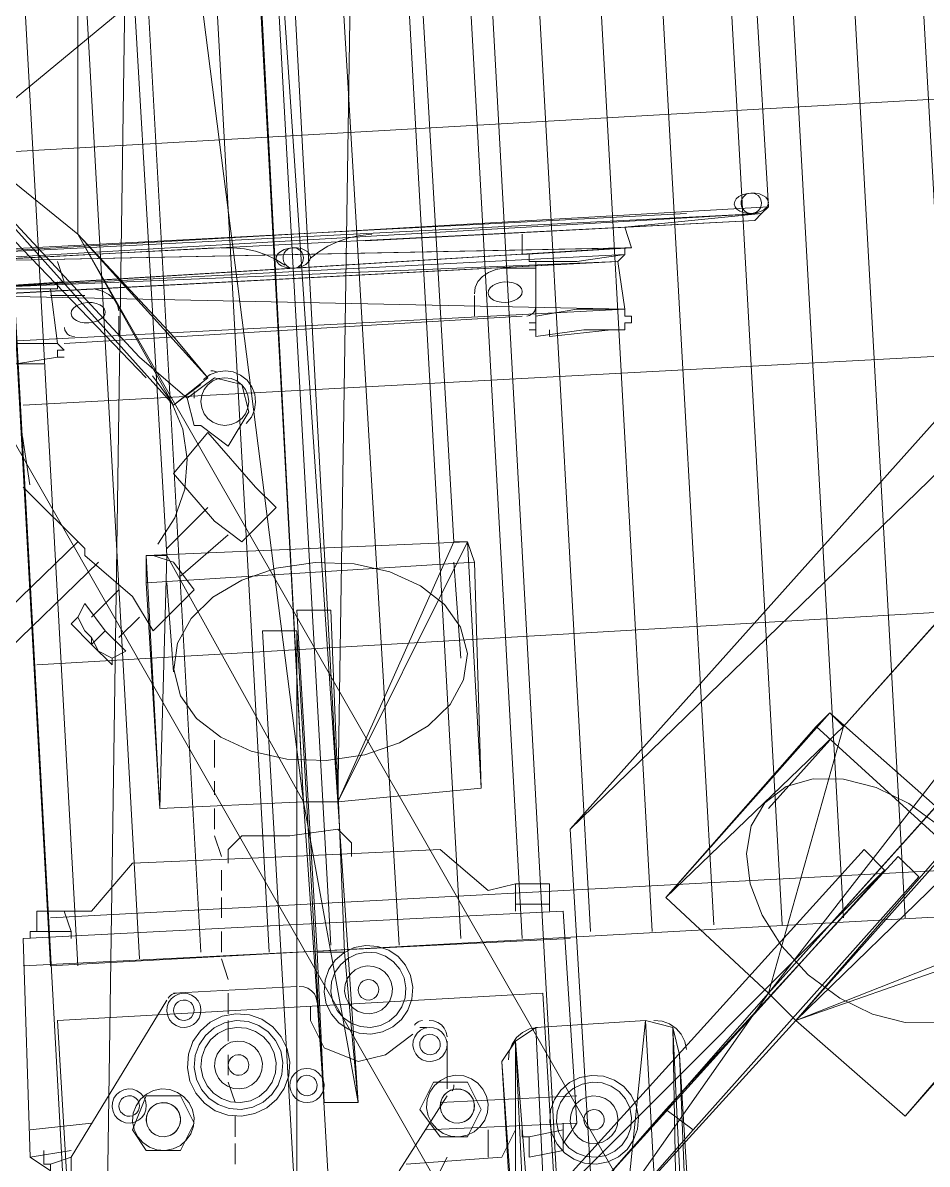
# Paper-space layout 'Roof Support Layout' of a CAD drawing. Header units: millimetres. Extents: x 5 to 415, y 5 to 292.
# Drawn here: x 119.06 to 126.99, y 80.3 to 90.31 of the extents above; entities that cross this region are included whole.
import ezdxf

# ---------------------------------------------------------------- set-up
doc = ezdxf.new("R2010")
doc.units = ezdxf.units.MM
doc.layers.add('EXISTING', color=7, linetype='Continuous')

# ---------------------------------------------------------------- blocks, each defined once
blk = doc.blocks.new('SHEET_01')
at = {"layer": 'EXISTING', "color": 254, "linetype": 'Continuous', "lineweight": 13}
for p, q in [((119.72, 74.48), (120.62, 137)), ((120.62, 137), (124.04, 74.72)), ((116.3, 136.76), (119.72, 74.48)), ((119.72, 74.48), (116.3, 136.76)), ((123.86, 83.24), (167.72, 125.84)), ((161.66, 125.48), (123.86, 83.24)), ((123.86, 83.24), (161.66, 125.48)), ((121.52, 83.48), (120.44, 103.94)), ((121.82, 83.48), (120.44, 103.94)), ((120.44, 103.94), (121.52, 83.48)), ((121.52, 83.48), (120.56, 101.3)), ((120.86, 101.3), (121.82, 83.48)), ((122.84, 85.76), (122, 100.16)), ((120.32, 85.64), (119.48, 100.04)), ((121.82, 83.48), (122.06, 99.14)), ((122.06, 99.14), (122.84, 85.76)), ((122.84, 85.76), (122.06, 99.14)), ((119.54, 99.02), (121.52, 83.48)), ((120.32, 85.64), (119.54, 99.02)), ((119.54, 99.02), (120.32, 85.64)), ((125.6, 81.8), (139.28, 97.04)), ((139.28, 97.04), (125.6, 81.8)), ((125.84, 81.56), (139.28, 97.04)), ((126.02, 96.56), (126.8, 82.46)), ((126.62, 96.56), (127.4, 82.52)), ((123.8, 96.44), (124.58, 82.34)), ((124.34, 96.44), (125.12, 82.4)), ((124.94, 96.5), (125.72, 82.4)), ((125.48, 96.5), (126.26, 82.46)), ((122.66, 96.38), (123.44, 82.28)), ((123.26, 96.38), (124.04, 82.34)), ((120.44, 96.26), (121.22, 82.16)), ((120.98, 96.26), (121.76, 82.22)), ((121.52, 96.32), (122.36, 82.22)), ((122.12, 96.32), (122.9, 82.28)), ((119.3, 82.04), (118.52, 96.14)), ((118.76, 96.14), (119.54, 82.04)), ((119.3, 96.2), (120.08, 82.1)), ((119.84, 96.2), (120.62, 82.16)), ((125.6, 81.8), (137.48, 95.06)), ((137.72, 94.88), (125.84, 81.56)), ((126.26, 84.14), (135.86, 94.88)), ((125.24, 94.82), (117.26, 88.22)), ((117.26, 88.22), (125.24, 94.82)), ((125.24, 94.82), (125.6, 88.7)), ((135.2, 94.16), (125.6, 81.8)), ((126.26, 84.14), (135.2, 94.16)), ((135.2, 94.16), (126.26, 84.14)), ((125.84, 81.56), (137.06, 92.48)), ((119.54, 91.34), (119.54, 88.46)), ((118.94, 89.18), (135.8, 90.14)), ((119.54, 88.46), (117.68, 89.96)), ((117.68, 89.96), (120.38, 86.96)), ((120.38, 86.96), (117.68, 89.96)), ((120.08, 87.38), (117.68, 89.96)), ((118.52, 88.88), (120.14, 87.2)), ((125.445, 88.82), (125.405, 88.814)), ((125.445, 88.82), (125.421, 88.815)), ((125.485, 88.819), (125.445, 88.82)), ((125.469, 88.818), (125.445, 88.82)), ((125.491, 88.81), (125.469, 88.818)), ((125.521, 88.812), (125.485, 88.819)), ((125.304, 88.746), (125.3, 88.722)), ((125.3, 88.722), (125.307, 88.698)), ((125.318, 88.768), (125.304, 88.746)), ((125.341, 88.788), (125.318, 88.768)), ((125.37, 88.803), (125.341, 88.788)), ((125.362, 88.749), (125.36, 88.725)), ((125.36, 88.725), (125.365, 88.701)), ((125.37, 88.771), (125.362, 88.749)), ((125.405, 88.814), (125.37, 88.803)), ((125.383, 88.79), (125.37, 88.771)), ((125.4, 88.805), (125.383, 88.79)), ((125.421, 88.815), (125.4, 88.805)), ((125.51, 88.797), (125.491, 88.81)), ((125.525, 88.78), (125.51, 88.797)), ((125.552, 88.799), (125.521, 88.812)), ((125.535, 88.759), (125.525, 88.78)), ((125.54, 88.735), (125.535, 88.759)), ((125.538, 88.711), (125.54, 88.735)), ((125.577, 88.783), (125.552, 88.799)), ((125.593, 88.762), (125.577, 88.783)), ((125.6, 88.738), (125.593, 88.762)), ((125.596, 88.714), (125.6, 88.738)), ((125.6, 88.7), (117.26, 88.22)), ((117.26, 88.22), (125.54, 88.64)), ((125.54, 88.64), (117.26, 88.16)), ((124.28, 77.36), (117.8, 88.7)), ((124.88, 88.64), (117.98, 88.28)), ((124.34, 88.52), (125.54, 88.64)), ((125.307, 88.698), (125.323, 88.677)), ((125.323, 88.677), (125.348, 88.661)), ((125.348, 88.661), (125.379, 88.648)), ((125.365, 88.701), (125.375, 88.68)), ((125.375, 88.68), (125.39, 88.663)), ((125.379, 88.648), (125.415, 88.641)), ((125.39, 88.663), (125.409, 88.65)), ((125.409, 88.65), (125.431, 88.642)), ((125.415, 88.641), (125.455, 88.64)), ((125.431, 88.642), (125.455, 88.64)), ((125.455, 88.64), (125.495, 88.646)), ((125.455, 88.64), (125.479, 88.645)), ((125.479, 88.645), (125.5, 88.655)), ((125.54, 88.64), (125.48, 88.58)), ((125.495, 88.646), (125.53, 88.657)), ((125.5, 88.655), (125.517, 88.67)), ((125.517, 88.67), (125.53, 88.689)), ((125.53, 88.689), (125.538, 88.711)), ((125.53, 88.657), (125.559, 88.672)), ((125.54, 88.64), (125.6, 88.7)), ((125.6, 88.7), (125.54, 88.64)), ((125.559, 88.672), (125.582, 88.692)), ((125.582, 88.692), (125.596, 88.714)), ((117.26, 88.16), (124.34, 88.52)), ((118.46, 88.22), (124.34, 88.52)), ((125.48, 88.58), (122.06, 88.4)), ((125.48, 88.58), (124.34, 88.52)), ((124.34, 88.52), (124.4, 88.34)), ((124.4, 88.34), (124.34, 88.52)), ((119.54, 88.46), (125.48, 78.08)), ((120.38, 86.96), (119.54, 88.46)), ((119.54, 88.46), (120.68, 87.2)), ((119.54, 88.46), (120.38, 87.56)), ((121.918, 88.427), (121.823, 88.396)), ((122.018, 88.448), (121.918, 88.427)), ((122.121, 88.459), (122.018, 88.448)), ((123.44, 88.46), (123.44, 88.28)), ((120.74, 88.34), (117.38, 88.16)), ((124.4, 88.34), (118.46, 88.22)), ((118.46, 88.22), (124.4, 88.34)), ((118.46, 88.22), (124.34, 88.34)), ((124.34, 88.34), (118.46, 87.98)), ((118.46, 87.98), (124.34, 88.34)), ((118.52, 87.98), (124.34, 88.34)), ((120.899, 88.34), (120.796, 88.339)), ((121.001, 88.329), (120.899, 88.34)), ((121.099, 88.309), (121.001, 88.329)), ((121.35, 88.323), (121.321, 88.308)), ((121.385, 88.334), (121.35, 88.323)), ((121.38, 88.325), (121.363, 88.31)), ((121.401, 88.335), (121.38, 88.325)), ((121.425, 88.34), (121.385, 88.334)), ((121.425, 88.34), (121.401, 88.335)), ((121.465, 88.339), (121.425, 88.34)), ((121.449, 88.338), (121.425, 88.34)), ((121.471, 88.33), (121.449, 88.338)), ((121.501, 88.332), (121.465, 88.339)), ((121.49, 88.317), (121.471, 88.33)), ((121.505, 88.3), (121.49, 88.317)), ((121.532, 88.319), (121.501, 88.332)), ((121.557, 88.303), (121.532, 88.319)), ((121.734, 88.355), (121.653, 88.305)), ((121.823, 88.396), (121.734, 88.355)), ((123.44, 88.28), (124.4, 88.34)), ((124.34, 88.34), (124.34, 88.28)), ((124.4, 88.34), (124.34, 88.34)), ((124.34, 88.28), (118.52, 87.98)), ((118.52, 87.98), (124.34, 88.28)), ((118.52, 87.98), (124.28, 88.22)), ((124.28, 88.22), (118.52, 87.92)), ((118.52, 87.92), (124.28, 88.22)), ((124.28, 88.22), (118.58, 87.92)), ((119.36, 88.22), (119.42, 88.04)), ((121.192, 88.278), (121.099, 88.309)), ((121.278, 88.238), (121.192, 88.278)), ((121.357, 88.188), (121.278, 88.238)), ((121.284, 88.266), (121.28, 88.242)), ((121.28, 88.242), (121.287, 88.218)), ((121.298, 88.288), (121.284, 88.266)), ((121.287, 88.218), (121.303, 88.197)), ((121.321, 88.308), (121.298, 88.288)), ((121.342, 88.269), (121.34, 88.245)), ((121.34, 88.245), (121.345, 88.221)), ((121.35, 88.291), (121.342, 88.269)), ((121.345, 88.221), (121.355, 88.2)), ((121.363, 88.31), (121.35, 88.291)), ((121.515, 88.279), (121.505, 88.3)), ((121.51, 88.209), (121.518, 88.231)), ((121.52, 88.255), (121.515, 88.279)), ((121.518, 88.231), (121.52, 88.255)), ((121.573, 88.282), (121.557, 88.303)), ((121.562, 88.212), (121.576, 88.234)), ((121.58, 88.258), (121.573, 88.282)), ((121.576, 88.234), (121.58, 88.258)), ((121.653, 88.305), (121.58, 88.247)), ((123.5, 88.28), (123.5, 88.22)), ((123.5, 88.22), (123.92, 88.22)), ((123.56, 88.22), (123.56, 87.74)), ((124.34, 88.28), (123.92, 88.22)), ((124.34, 88.28), (124.28, 88.22)), ((124.34, 87.8), (124.28, 88.22)), ((124.28, 88.22), (124.34, 87.8)), ((121.303, 88.197), (121.328, 88.181)), ((121.328, 88.181), (121.359, 88.168)), ((121.355, 88.2), (121.37, 88.183)), ((121.359, 88.168), (121.395, 88.161)), ((121.37, 88.183), (121.389, 88.17)), ((121.389, 88.17), (121.411, 88.162)), ((121.395, 88.161), (121.435, 88.16)), ((121.411, 88.162), (121.435, 88.16)), ((121.435, 88.16), (121.475, 88.166)), ((121.435, 88.16), (121.459, 88.165)), ((121.459, 88.165), (121.48, 88.175)), ((121.475, 88.166), (121.51, 88.177)), ((121.48, 88.175), (121.497, 88.19)), ((121.497, 88.19), (121.51, 88.209)), ((121.51, 88.177), (121.539, 88.192)), ((121.539, 88.192), (121.562, 88.212)), ((123.144, 88.123), (123.091, 88.088)), ((123.207, 88.148), (123.144, 88.123)), ((123.278, 88.16), (123.207, 88.148)), ((123.26, 88.16), (123.56, 88.16)), ((119.42, 88.04), (118.46, 87.98)), ((119.36, 88.04), (119.36, 87.98)), ((123.051, 88.043), (123.027, 87.991)), ((123.091, 88.088), (123.051, 88.043)), ((123.21, 88.023), (123.181, 88.008)), ((123.245, 88.034), (123.21, 88.023)), ((123.285, 88.04), (123.245, 88.034)), ((123.325, 88.039), (123.285, 88.04)), ((123.361, 88.032), (123.325, 88.039)), ((123.392, 88.019), (123.361, 88.032)), ((123.417, 88.003), (123.392, 88.019)), ((118.58, 87.92), (124.34, 87.8)), ((119.36, 87.98), (118.94, 87.98)), ((119.3, 87.98), (119.36, 87.5)), ((119.6, 87.92), (119.3, 87.92)), ((119.69, 87.976), (119.618, 87.98)), ((119.756, 87.959), (119.69, 87.976)), ((119.812, 87.929), (119.756, 87.959)), ((119.857, 87.889), (119.812, 87.929)), ((123.027, 87.991), (123.02, 87.935)), ((123.02, 87.92), (123.02, 87.74)), ((123.144, 87.966), (123.14, 87.942)), ((123.14, 87.942), (123.147, 87.918)), ((123.158, 87.988), (123.144, 87.966)), ((123.147, 87.918), (123.163, 87.897)), ((123.181, 88.008), (123.158, 87.988)), ((123.433, 87.982), (123.417, 88.003)), ((123.422, 87.912), (123.436, 87.934)), ((123.44, 87.958), (123.433, 87.982)), ((123.436, 87.934), (123.44, 87.958)), ((119.521, 87.828), (119.498, 87.808)), ((119.55, 87.843), (119.521, 87.828)), ((119.585, 87.854), (119.55, 87.843)), ((119.625, 87.86), (119.585, 87.854)), ((119.665, 87.859), (119.625, 87.86)), ((119.701, 87.852), (119.665, 87.859)), ((119.732, 87.839), (119.701, 87.852)), ((119.757, 87.823), (119.732, 87.839)), ((119.773, 87.802), (119.757, 87.823)), ((119.887, 87.84), (119.857, 87.889)), ((119.9, 87.785), (119.887, 87.84)), ((123.163, 87.897), (123.188, 87.881)), ((123.188, 87.881), (123.219, 87.868)), ((123.219, 87.868), (123.255, 87.861)), ((123.255, 87.861), (123.295, 87.86)), ((123.295, 87.86), (123.335, 87.866)), ((123.335, 87.866), (123.37, 87.877)), ((123.37, 87.877), (123.399, 87.892)), ((123.399, 87.892), (123.422, 87.912)), ((123.557, 87.808), (123.56, 87.83)), ((124.34, 87.8), (118.58, 87.5)), ((119.06, 86.96), (133.7, 87.74)), ((123.44, 87.74), (119.42, 87.5)), ((119.484, 87.786), (119.48, 87.762)), ((119.48, 87.762), (119.487, 87.738)), ((119.498, 87.808), (119.484, 87.786)), ((119.487, 87.738), (119.503, 87.717)), ((119.503, 87.717), (119.528, 87.701)), ((119.739, 87.712), (119.762, 87.732)), ((119.762, 87.732), (119.776, 87.754)), ((119.78, 87.778), (119.773, 87.802)), ((119.776, 87.754), (119.78, 87.778)), ((119.9, 87.74), (119.9, 87.56)), ((123.48, 87.741), (123.502, 87.746)), ((123.502, 87.746), (123.521, 87.756)), ((123.521, 87.756), (123.537, 87.77)), ((123.537, 87.77), (123.549, 87.787)), ((123.549, 87.787), (123.557, 87.808)), ((123.56, 87.74), (123.92, 87.8)), ((123.56, 87.68), (123.56, 87.74)), ((124.34, 87.8), (123.92, 87.8)), ((124.34, 87.8), (124.34, 87.74)), ((124.34, 87.74), (124.4, 87.74)), ((124.4, 87.74), (124.34, 87.74)), ((124.4, 87.74), (124.4, 87.68)), ((124.4, 87.74), (124.4, 87.74)), ((119.421, 87.64), (119.426, 87.618)), ((119.426, 87.618), (119.436, 87.599)), ((119.528, 87.701), (119.559, 87.688)), ((119.559, 87.688), (119.595, 87.681)), ((119.595, 87.681), (119.635, 87.68)), ((119.635, 87.68), (119.675, 87.686)), ((119.675, 87.686), (119.71, 87.697)), ((119.71, 87.697), (119.739, 87.712)), ((123.56, 87.68), (123.5, 87.68)), ((123.5, 87.68), (123.56, 87.68)), ((123.5, 87.68), (123.5, 87.68)), ((123.56, 87.62), (123.5, 87.62)), ((123.5, 87.62), (123.56, 87.62)), ((123.56, 87.68), (123.56, 87.62)), ((123.56, 87.56), (123.98, 87.62)), ((123.56, 87.62), (123.56, 87.56)), ((123.68, 87.56), (123.68, 87.62)), ((123.68, 87.56), (124.22, 87.62)), ((124.34, 87.62), (123.98, 87.62)), ((124.22, 87.62), (124.22, 87.62)), ((124.34, 87.62), (124.34, 87.68)), ((124.34, 87.68), (124.4, 87.68)), ((124.4, 87.68), (124.34, 87.68)), ((124.34, 87.62), (124.34, 87.62)), ((124.4, 87.68), (124.4, 87.68)), ((119.436, 87.599), (119.45, 87.583)), ((119.45, 87.583), (119.467, 87.571)), ((119.467, 87.571), (119.487, 87.563)), ((119.487, 87.563), (119.509, 87.56)), ((120.38, 87.56), (120.68, 87.2)), ((119.36, 87.5), (118.94, 87.5)), ((119.36, 87.5), (119.42, 87.44)), ((119.36, 87.5), (119.36, 87.5)), ((119.36, 87.38), (119.36, 87.44)), ((119.36, 87.44), (119.42, 87.44)), ((119.42, 87.44), (119.36, 87.44)), ((119.42, 87.44), (119.42, 87.44)), ((119.24, 87.32), (118.76, 87.32)), ((119.36, 87.38), (119, 87.32)), ((119.24, 87.32), (119.24, 87.32)), ((119.42, 87.38), (119.36, 87.38)), ((119.36, 87.38), (119.42, 87.38)), ((119.36, 87.38), (119.36, 87.38)), ((119.42, 87.38), (119.42, 87.38)), ((120.5, 87.02), (120.08, 87.38)), ((120.358, 86.994), (120.194, 87.216)), ((120.701, 87.227), (120.643, 87.185)), ((120.767, 87.252), (120.701, 87.227)), ((120.717, 87.26), (120.706, 87.26)), ((120.727, 87.259), (120.717, 87.26)), ((120.737, 87.257), (120.727, 87.259)), ((120.747, 87.255), (120.737, 87.257)), ((120.74, 87.26), (120.74, 87.26)), ((120.757, 87.252), (120.747, 87.255)), ((120.767, 87.249), (120.757, 87.252)), ((120.835, 87.26), (120.767, 87.252)), ((120.903, 87.25), (120.835, 87.26)), ((120.967, 87.222), (120.903, 87.25)), ((121.024, 87.178), (120.967, 87.222)), ((120.68, 87.2), (120.38, 86.96)), ((120.38, 86.96), (120.62, 87.14)), ((120.74, 87.2), (120.5, 87.02)), ((120.681, 87.138), (120.649, 87.096)), ((120.724, 87.171), (120.681, 87.138)), ((120.774, 87.192), (120.724, 87.171)), ((120.98, 87.14), (120.74, 87.2)), ((120.83, 87.2), (120.774, 87.192)), ((120.886, 87.192), (120.83, 87.2)), ((120.936, 87.171), (120.886, 87.192)), ((120.978, 87.138), (120.936, 87.171)), ((121.011, 87.096), (120.978, 87.138)), ((121.04, 86.9), (120.98, 87.14)), ((121.067, 87.119), (121.024, 87.178)), ((121.04, 87.14), (121.04, 87.14)), ((121.092, 87.054), (121.067, 87.119)), ((120.5, 87.02), (120.56, 86.78)), ((120.56, 87.08), (120.56, 87.02)), ((120.627, 87.046), (120.62, 86.99)), ((120.649, 87.096), (120.627, 87.046)), ((121.032, 87.046), (121.011, 87.096)), ((121.04, 86.99), (121.032, 87.046)), ((121.1, 86.986), (121.092, 87.054)), ((120.46, 86.747), (120.358, 86.994)), ((120.62, 86.99), (120.627, 86.934)), ((120.627, 86.934), (120.649, 86.884)), ((121.011, 86.884), (121.032, 86.934)), ((121.032, 86.934), (121.04, 86.99)), ((121.063, 86.853), (121.09, 86.918)), ((121.09, 86.918), (121.1, 86.986)), ((120.649, 86.884), (120.681, 86.842)), ((120.681, 86.842), (120.724, 86.809)), ((120.86, 86.6), (121.04, 86.9)), ((120.936, 86.809), (120.978, 86.842)), ((120.978, 86.842), (121.011, 86.884)), ((121.018, 86.797), (121.063, 86.853)), ((121.1, 86.9), (121.1, 86.9)), ((120.68, 86.72), (120.38, 86.36)), ((120.499, 86.486), (120.46, 86.747)), ((120.62, 86.78), (120.56, 86.78)), ((120.56, 86.78), (120.62, 86.78)), ((120.62, 86.78), (120.86, 86.6)), ((121.1, 86.24), (120.68, 86.72)), ((120.724, 86.809), (120.774, 86.788)), ((120.774, 86.788), (120.83, 86.78)), ((120.83, 86.78), (120.886, 86.788)), ((120.886, 86.788), (120.936, 86.809)), ((119.119, 86.26), (119.053, 86.685)), ((120.477, 86.223), (120.499, 86.486)), ((120.38, 86.36), (120.74, 85.94)), ((119.6, 85.7), (119.06, 86.24)), ((120.391, 85.97), (120.477, 86.223)), ((121.28, 86.06), (121.1, 86.24)), ((120.68, 86.06), (120.32, 85.7)), ((120.98, 85.76), (121.28, 86.06)), ((120.242, 85.739), (120.391, 85.97)), ((120.74, 85.94), (120.98, 85.76)), ((120.86, 85.82), (120.44, 85.46)), ((117.74, 84.02), (119.54, 85.76)), ((120.14, 85.64), (122.96, 85.76)), ((122.84, 85.76), (121.82, 83.48)), ((121.82, 83.48), (122.96, 85.76)), ((122.96, 85.76), (122.84, 85.76)), ((122.96, 85.76), (123.08, 83.6)), ((123.08, 83.6), (122.96, 85.76)), ((122.96, 85.76), (123.02, 85.58)), ((119.6, 85.64), (119.6, 85.7)), ((120.02, 85.28), (119.6, 85.64)), ((120.32, 85.64), (120.14, 85.64)), ((120.14, 85.64), (120.26, 83.42)), ((120.14, 85.4), (120.14, 85.64)), ((120.2, 85.64), (120.38, 85.58)), ((120.26, 83.42), (120.32, 85.64)), ((120.32, 85.64), (120.26, 83.42)), ((121.52, 83.48), (120.32, 85.64)), ((117.92, 83.84), (119.72, 85.58)), ((123.02, 85.58), (120.14, 85.4)), ((120.38, 85.58), (120.56, 85.34)), ((121.281, 85.529), (120.978, 85.424)), ((121.622, 85.579), (121.281, 85.529)), ((121.966, 85.567), (121.622, 85.579)), ((122.278, 85.496), (121.966, 85.567)), ((122.9, 84.74), (122.84, 85.58)), ((123.08, 83.6), (123.02, 85.58)), ((120.978, 85.424), (120.725, 85.274)), ((122.547, 85.375), (122.278, 85.496)), ((119.18, 84.68), (131.54, 85.4)), ((119.9, 85.34), (119.66, 85.1)), ((120.14, 85.4), (120.26, 83.42)), ((120.56, 85.34), (120.2, 84.98)), ((120.38, 84.62), (120.32, 85.4)), ((122.758, 85.21), (122.547, 85.375)), ((119.54, 85.1), (119.6, 85.22)), ((119.6, 85.22), (119.78, 84.98)), ((120.2, 84.98), (120.02, 85.28)), ((120.725, 85.274), (120.533, 85.087)), ((121.76, 85.16), (121.46, 85.16)), ((121.46, 85.16), (121.64, 82.16)), ((121.88, 82.16), (121.76, 85.16)), ((122.899, 85.01), (122.758, 85.21)), ((119.48, 85.04), (119.54, 85.1)), ((119.66, 84.86), (119.48, 85.04)), ((119.54, 85.1), (119.6, 84.98)), ((120.08, 85.1), (119.9, 84.92)), ((120.533, 85.087), (120.415, 84.872)), ((119.6, 84.98), (119.66, 84.92)), ((119.66, 84.86), (119.78, 84.98)), ((119.66, 84.92), (119.72, 84.8)), ((119.66, 84.92), (119.66, 84.86)), ((119.66, 84.86), (119.66, 84.92)), ((119.78, 84.98), (119.96, 84.8)), ((121.16, 84.98), (121.46, 79.76)), ((121.46, 84.98), (121.16, 84.98)), ((121.46, 79.76), (121.16, 84.98)), ((121.16, 84.98), (121.46, 84.98)), ((121.46, 84.98), (121.76, 79.76)), ((121.46, 79.76), (121.46, 84.98)), ((121.76, 79.76), (121.46, 84.98)), ((122.958, 84.781), (122.899, 85.01)), ((119.84, 84.68), (119.66, 84.86)), ((120.415, 84.872), (120.382, 84.639)), ((119.72, 84.8), (119.84, 84.74)), ((119.96, 84.8), (119.84, 84.74)), ((119.84, 84.74), (119.84, 84.68)), ((122.925, 84.548), (122.958, 84.781)), ((120.382, 84.639), (120.441, 84.41)), ((122.806, 84.333), (122.925, 84.548)), ((120.441, 84.41), (120.582, 84.21)), ((122.615, 84.146), (122.806, 84.333)), ((126.14, 84.26), (124.7, 82.64)), ((126.02, 84.14), (126.14, 84.26)), ((126.26, 84.14), (126.14, 84.26)), ((126.14, 84.26), (128.24, 82.4)), ((120.582, 84.21), (120.793, 84.045)), ((122.362, 83.996), (122.615, 84.146)), ((124.7, 82.64), (126.26, 84.14)), ((126.26, 84.14), (124.7, 82.64)), ((126.02, 84.14), (124.7, 82.64)), ((125.6, 81.8), (126.26, 84.14)), ((128.12, 82.22), (126.02, 84.14)), ((120.74, 83.78), (120.74, 84.02)), ((120.793, 84.045), (121.061, 83.924)), ((125.6, 83.42), (126.14, 84.02)), ((121.061, 83.924), (121.374, 83.853)), ((122.059, 83.891), (122.362, 83.996)), ((121.374, 83.853), (121.718, 83.841)), ((121.718, 83.841), (122.059, 83.891)), ((120.74, 83.54), (120.74, 83.66)), ((125.757, 83.612), (125.569, 83.47)), ((125.993, 83.68), (125.757, 83.612)), ((126.26, 83.677), (125.993, 83.68)), ((126.546, 83.604), (126.26, 83.677)), ((123.08, 83.6), (121.82, 83.48)), ((121.82, 83.48), (123.08, 83.6)), ((126.834, 83.464), (126.546, 83.604)), ((120.26, 83.42), (121.52, 83.48)), ((120.74, 83.24), (120.74, 83.42)), ((122, 80.84), (121.52, 83.48)), ((121.52, 83.48), (121.82, 83.48)), ((121.52, 83.48), (121.7, 80.84)), ((121.82, 83.48), (122, 80.84)), ((122, 80.84), (121.82, 83.48)), ((125.569, 83.47), (125.449, 83.267)), ((127.11, 83.258), (126.834, 83.464)), ((121.82, 83.24), (121.4, 83.18)), ((121.82, 83.24), (121.94, 83.12)), ((124.22, 77.18), (123.86, 83.24)), ((125.449, 83.267), (125.407, 83.026)), ((120.8, 83), (120.74, 83.18)), ((120.98, 83.18), (120.86, 83.06)), ((120.98, 83.18), (121.4, 83.18)), ((121.94, 83.12), (121.94, 83)), ((120.86, 83.06), (120.86, 82.94)), ((122.72, 83.06), (121.4, 83)), ((123.14, 82.7), (122.72, 83.06)), ((126.44, 83.06), (122.96, 79.22)), ((122.96, 79.22), (126.44, 83.06)), ((125.407, 83.026), (125.44, 82.76)), ((126.62, 82.88), (126.44, 83.06)), ((126.44, 83.06), (126.62, 82.88)), ((119.3, 82.46), (129.44, 83)), ((119.66, 82.52), (120.02, 82.94)), ((120.02, 82.94), (121.4, 83)), ((126.74, 83), (124.7, 80.78)), ((126.92, 82.82), (126.74, 83)), ((120.8, 82.7), (120.8, 82.88)), ((122.96, 79.22), (126.62, 82.88)), ((126.62, 82.88), (123.14, 79.04)), ((123.14, 79.04), (126.62, 82.88)), ((124.94, 80.6), (126.92, 82.82)), ((123.38, 82.76), (123.14, 82.7)), ((123.68, 82.76), (123.38, 82.76)), ((123.38, 82.76), (123.38, 82.58)), ((123.68, 82.58), (123.68, 82.76)), ((125.44, 82.76), (125.544, 82.484)), ((120.8, 82.46), (120.8, 82.64)), ((124.7, 82.64), (125.6, 81.8)), ((119.18, 82.34), (119.18, 82.52)), ((119.18, 82.52), (119.42, 82.52)), ((129.08, 82.58), (119.3, 82.04)), ((119.42, 82.52), (119.48, 82.34)), ((119.42, 82.52), (119.66, 82.52)), ((123.8, 82.52), (121.4, 82.4)), ((123.68, 82.58), (123.38, 82.58)), ((123.38, 82.58), (123.38, 82.52)), ((123.68, 82.52), (123.68, 82.58)), ((123.8, 82.52), (123.92, 80.66)), ((125.544, 82.484), (125.715, 82.214)), ((128.12, 82.46), (125.84, 81.56)), ((119.06, 82.28), (121.4, 82.4)), ((119.12, 82.28), (119.12, 82.34)), ((119.12, 82.34), (119.48, 82.34)), ((119.48, 82.34), (119.48, 82.28)), ((120.8, 82.16), (120.8, 82.34)), ((125.84, 81.56), (128.24, 82.4)), ((128.24, 82.4), (126.8, 80.72)), ((126.8, 80.72), (128.24, 82.4)), ((119.06, 82.28), (119.12, 80.36)), ((123.86, 82.28), (119.06, 82.04)), ((122.068, 82.219), (121.966, 82.2)), ((122.173, 82.211), (122.068, 82.219)), ((122.268, 82.177), (122.173, 82.211)), ((125.715, 82.214), (125.95, 81.962)), ((126.8, 80.72), (128.12, 82.22)), ((121.88, 82.16), (121.64, 82.16)), ((121.64, 82.16), (121.7, 80.84)), ((121.64, 82.16), (121.88, 82.16)), ((121.875, 82.155), (121.799, 82.09)), ((121.966, 82.2), (121.875, 82.155)), ((122, 80.84), (121.88, 82.16)), ((121.985, 82.143), (121.908, 82.105)), ((122.072, 82.159), (121.985, 82.143)), ((122.16, 82.153), (122.072, 82.159)), ((122.241, 82.124), (122.16, 82.153)), ((122.31, 82.076), (122.241, 82.124)), ((122.35, 82.121), (122.268, 82.177)), ((122.415, 82.045), (122.35, 82.121)), ((120.86, 81.92), (120.8, 82.1)), ((121.799, 82.09), (121.743, 82.008)), ((121.844, 82.05), (121.796, 81.981)), ((121.908, 82.105), (121.844, 82.05)), ((122.023, 82.029), (121.974, 82.005)), ((122.078, 82.04), (122.023, 82.029)), ((122.135, 82.035), (122.078, 82.04)), ((122.186, 82.017), (122.135, 82.035)), ((122.23, 81.986), (122.186, 82.017)), ((122.365, 82.012), (122.31, 82.076)), ((122.403, 81.935), (122.365, 82.012)), ((122.46, 81.954), (122.415, 82.045)), ((121.709, 81.913), (121.701, 81.808)), ((121.743, 82.008), (121.709, 81.913)), ((121.796, 81.981), (121.767, 81.9)), ((121.903, 81.926), (121.885, 81.875)), ((121.934, 81.97), (121.903, 81.926)), ((121.974, 82.005), (121.934, 81.97)), ((122.061, 81.915), (122.04, 81.905)), ((122.085, 81.92), (122.061, 81.915)), ((122.109, 81.918), (122.085, 81.92)), ((122.131, 81.91), (122.109, 81.918)), ((122.15, 81.897), (122.131, 81.91)), ((122.265, 81.946), (122.23, 81.986)), ((122.289, 81.897), (122.265, 81.946)), ((122.419, 81.848), (122.403, 81.935)), ((122.479, 81.852), (122.46, 81.954)), ((125.95, 81.962), (126.226, 81.756)), ((120.38, 81.8), (121.46, 81.86)), ((121.522, 81.857), (121.482, 81.86)), ((121.558, 81.844), (121.522, 81.857)), ((121.59, 81.822), (121.558, 81.844)), ((121.615, 81.793), (121.59, 81.822)), ((121.701, 81.808), (121.72, 81.706)), ((121.767, 81.9), (121.76, 81.812)), ((121.76, 81.812), (121.777, 81.725)), ((121.885, 81.875), (121.88, 81.818)), ((121.88, 81.818), (121.891, 81.763)), ((122.002, 81.849), (122, 81.825)), ((122, 81.825), (122.005, 81.801)), ((122.01, 81.871), (122.002, 81.849)), ((122.023, 81.89), (122.01, 81.871)), ((122.04, 81.905), (122.023, 81.89)), ((122.165, 81.88), (122.15, 81.897)), ((122.175, 81.859), (122.165, 81.88)), ((122.17, 81.789), (122.178, 81.811)), ((122.18, 81.835), (122.175, 81.859)), ((122.178, 81.811), (122.18, 81.835)), ((122.3, 81.842), (122.289, 81.897)), ((122.295, 81.785), (122.3, 81.842)), ((122.413, 81.76), (122.419, 81.848)), ((122.471, 81.747), (122.479, 81.852)), ((123.62, 81.8), (119.36, 81.56)), ((119.48, 80.36), (120.32, 81.74)), ((120.336, 81.718), (120.323, 81.682)), ((120.342, 81.769), (120.333, 81.757)), ((120.358, 81.75), (120.336, 81.718)), ((120.352, 81.779), (120.342, 81.769)), ((120.364, 81.787), (120.352, 81.779)), ((120.387, 81.775), (120.358, 81.75)), ((120.377, 81.794), (120.364, 81.787)), ((120.391, 81.798), (120.377, 81.794)), ((120.422, 81.792), (120.387, 81.775)), ((120.403, 81.71), (120.39, 81.691)), ((120.405, 81.8), (120.391, 81.798)), ((120.42, 81.725), (120.403, 81.71)), ((120.441, 81.735), (120.42, 81.725)), ((120.462, 81.8), (120.422, 81.792)), ((120.465, 81.74), (120.441, 81.735)), ((120.502, 81.797), (120.462, 81.8)), ((120.489, 81.738), (120.465, 81.74)), ((120.511, 81.73), (120.489, 81.738)), ((120.538, 81.784), (120.502, 81.797)), ((120.53, 81.717), (120.511, 81.73)), ((120.545, 81.7), (120.53, 81.717)), ((120.57, 81.762), (120.538, 81.784)), ((120.595, 81.733), (120.57, 81.762)), ((120.612, 81.698), (120.595, 81.733)), ((120.86, 81.62), (120.86, 81.8)), ((121.632, 81.758), (121.615, 81.793)), ((121.64, 81.718), (121.632, 81.758)), ((121.777, 81.725), (121.815, 81.648)), ((121.891, 81.763), (121.915, 81.714)), ((121.915, 81.714), (121.95, 81.674)), ((122.005, 81.801), (122.015, 81.78)), ((122.015, 81.78), (122.03, 81.763)), ((122.03, 81.763), (122.049, 81.75)), ((122.049, 81.75), (122.071, 81.742)), ((122.071, 81.742), (122.095, 81.74)), ((122.095, 81.74), (122.119, 81.745)), ((122.119, 81.745), (122.14, 81.755)), ((122.14, 81.755), (122.157, 81.77)), ((122.157, 81.77), (122.17, 81.789)), ((122.246, 81.69), (122.277, 81.734)), ((122.277, 81.734), (122.295, 81.785)), ((122.384, 81.679), (122.413, 81.76)), ((122.437, 81.652), (122.471, 81.747)), ((124.04, 74.72), (123.62, 81.8)), ((125.6, 81.8), (123.86, 79.82)), ((124.04, 79.58), (125.6, 81.8)), ((125.6, 81.8), (125.84, 81.56)), ((126.226, 81.756), (126.514, 81.616)), ((120.323, 81.682), (120.32, 81.642)), ((120.32, 81.642), (120.328, 81.602)), ((120.382, 81.669), (120.38, 81.645)), ((120.38, 81.645), (120.385, 81.621)), ((120.39, 81.691), (120.382, 81.669)), ((120.385, 81.621), (120.395, 81.6)), ((120.537, 81.59), (120.55, 81.609)), ((120.555, 81.679), (120.545, 81.7)), ((120.55, 81.609), (120.558, 81.631)), ((120.56, 81.655), (120.555, 81.679)), ((120.558, 81.631), (120.56, 81.655)), ((120.604, 81.582), (120.617, 81.618)), ((120.62, 81.658), (120.612, 81.698)), ((120.617, 81.618), (120.62, 81.658)), ((120.925, 81.619), (120.806, 81.597)), ((121.045, 81.61), (120.925, 81.619)), ((121.155, 81.571), (121.045, 81.61)), ((121.58, 81.68), (121.58, 81.56)), ((121.72, 81.706), (121.765, 81.615)), ((121.765, 81.615), (121.83, 81.539)), ((121.815, 81.648), (121.87, 81.584)), ((121.95, 81.674), (121.994, 81.643)), ((121.994, 81.643), (122.045, 81.625)), ((122.045, 81.625), (122.102, 81.62)), ((122.102, 81.62), (122.157, 81.631)), ((122.157, 81.631), (122.206, 81.655)), ((122.206, 81.655), (122.246, 81.69)), ((122.272, 81.555), (122.336, 81.61)), ((122.336, 81.61), (122.384, 81.679)), ((122.381, 81.57), (122.437, 81.652)), ((126.514, 81.616), (126.799, 81.543)), ((119.36, 81.56), (119.78, 74.48)), ((120.328, 81.602), (120.345, 81.567)), ((120.345, 81.567), (120.37, 81.538)), ((120.37, 81.538), (120.402, 81.516)), ((120.395, 81.6), (120.41, 81.583)), ((120.402, 81.516), (120.438, 81.503)), ((120.41, 81.583), (120.429, 81.57)), ((120.429, 81.57), (120.451, 81.562)), ((120.451, 81.562), (120.475, 81.56)), ((120.475, 81.56), (120.499, 81.565)), ((120.478, 81.5), (120.518, 81.508)), ((120.499, 81.565), (120.52, 81.575)), ((120.518, 81.508), (120.553, 81.525)), ((120.52, 81.575), (120.537, 81.59)), ((120.553, 81.525), (120.582, 81.55)), ((120.582, 81.55), (120.604, 81.582)), ((120.702, 81.545), (120.615, 81.47)), ((120.806, 81.597), (120.702, 81.545)), ((120.826, 81.54), (120.735, 81.495)), ((120.928, 81.559), (120.826, 81.54)), ((120.86, 81.38), (120.86, 81.56)), ((121.033, 81.551), (120.928, 81.559)), ((121.128, 81.517), (121.033, 81.551)), ((121.21, 81.461), (121.128, 81.517)), ((121.25, 81.505), (121.155, 81.571)), ((121.58, 81.56), (121.7, 81.32)), ((121.83, 81.539), (121.912, 81.483)), ((121.87, 81.584), (121.939, 81.536)), ((121.939, 81.536), (122.02, 81.507)), ((122.108, 81.5), (122.195, 81.517)), ((122.195, 81.517), (122.272, 81.555)), ((122.305, 81.505), (122.381, 81.57)), ((122.504, 81.531), (122.495, 81.52)), ((122.514, 81.541), (122.504, 81.531)), ((122.526, 81.548), (122.514, 81.541)), ((122.538, 81.554), (122.526, 81.548)), ((122.551, 81.558), (122.538, 81.554)), ((122.565, 81.56), (122.551, 81.558)), ((122.662, 81.557), (122.622, 81.56)), ((122.698, 81.543), (122.662, 81.557)), ((122.73, 81.522), (122.698, 81.543)), ((122.755, 81.493), (122.73, 81.522)), ((124.52, 81.56), (123.56, 81.5)), ((123.86, 75.08), (124.52, 81.56)), ((124.52, 81.56), (123.86, 75.08)), ((125.84, 81.56), (124.04, 79.58)), ((124.04, 79.58), (125.84, 81.56)), ((124.88, 75.14), (124.52, 81.56)), ((124.52, 81.56), (124.76, 81.5)), ((124.76, 81.5), (124.52, 81.56)), ((124.667, 81.554), (124.595, 81.56)), ((124.733, 81.53), (124.667, 81.554)), ((124.79, 81.491), (124.733, 81.53)), ((126.8, 80.72), (125.84, 81.56)), ((125.84, 81.56), (126.8, 80.72)), ((126.799, 81.543), (127.067, 81.54)), ((120.438, 81.503), (120.478, 81.5)), ((120.615, 81.47), (120.549, 81.375)), ((120.659, 81.43), (120.603, 81.348)), ((120.735, 81.495), (120.659, 81.43)), ((120.768, 81.445), (120.704, 81.39)), ((120.845, 81.483), (120.768, 81.445)), ((120.932, 81.499), (120.845, 81.483)), ((121.02, 81.493), (120.932, 81.499)), ((121.1, 81.464), (121.02, 81.493)), ((121.17, 81.416), (121.1, 81.464)), ((121.225, 81.352), (121.17, 81.416)), ((121.275, 81.385), (121.21, 81.461)), ((121.325, 81.418), (121.25, 81.505)), ((121.377, 81.313), (121.325, 81.418)), ((121.912, 81.483), (122.007, 81.449)), ((122.007, 81.449), (122.112, 81.441)), ((122.02, 81.507), (122.108, 81.5)), ((122.112, 81.441), (122.214, 81.46)), ((122.214, 81.46), (122.305, 81.505)), ((122.24, 81.26), (122.48, 81.44)), ((122.496, 81.418), (122.483, 81.382)), ((122.518, 81.45), (122.496, 81.418)), ((122.547, 81.475), (122.518, 81.45)), ((122.6, 81.5), (122.54, 81.5)), ((122.582, 81.492), (122.547, 81.475)), ((122.563, 81.41), (122.55, 81.391)), ((122.58, 81.425), (122.563, 81.41)), ((122.601, 81.435), (122.58, 81.425)), ((122.622, 81.5), (122.582, 81.492)), ((122.625, 81.44), (122.601, 81.435)), ((122.662, 81.497), (122.622, 81.5)), ((122.649, 81.438), (122.625, 81.44)), ((122.671, 81.43), (122.649, 81.438)), ((122.698, 81.484), (122.662, 81.497)), ((122.69, 81.417), (122.671, 81.43)), ((122.705, 81.4), (122.69, 81.417)), ((122.73, 81.462), (122.698, 81.484)), ((122.755, 81.433), (122.73, 81.462)), ((122.772, 81.458), (122.755, 81.493)), ((122.772, 81.398), (122.755, 81.433)), ((122.78, 81.418), (122.772, 81.458)), ((123.389, 81.41), (123.35, 81.353)), ((123.38, 81.38), (123.56, 81.5)), ((123.56, 81.5), (123.38, 81.38)), ((123.441, 81.455), (123.389, 81.41)), ((123.504, 81.486), (123.441, 81.455)), ((123.575, 81.5), (123.504, 81.486)), ((123.56, 81.5), (123.86, 75.08)), ((125.06, 75.2), (124.76, 81.5)), ((124.76, 81.5), (124.82, 81.26)), ((124.76, 81.5), (124.88, 75.14)), ((124.82, 81.26), (124.76, 81.5)), ((124.835, 81.439), (124.79, 81.491)), ((124.866, 81.376), (124.835, 81.439)), ((120.549, 81.375), (120.51, 81.265)), ((120.603, 81.348), (120.569, 81.253)), ((120.656, 81.321), (120.627, 81.24)), ((120.704, 81.39), (120.656, 81.321)), ((120.793, 81.31), (120.763, 81.266)), ((120.834, 81.345), (120.793, 81.31)), ((120.883, 81.369), (120.834, 81.345)), ((120.938, 81.38), (120.883, 81.369)), ((120.994, 81.375), (120.938, 81.38)), ((121.046, 81.357), (120.994, 81.375)), ((121.09, 81.326), (121.046, 81.357)), ((121.125, 81.286), (121.09, 81.326)), ((121.263, 81.275), (121.225, 81.352)), ((121.32, 81.294), (121.275, 81.385)), ((121.399, 81.195), (121.377, 81.313)), ((121.7, 81.32), (122, 81.2)), ((122.483, 81.382), (122.48, 81.342)), ((122.48, 81.342), (122.488, 81.302)), ((122.542, 81.369), (122.54, 81.345)), ((122.54, 81.345), (122.545, 81.321)), ((122.55, 81.391), (122.542, 81.369)), ((122.545, 81.321), (122.555, 81.3)), ((122.697, 81.29), (122.71, 81.309)), ((122.715, 81.379), (122.705, 81.4)), ((122.71, 81.309), (122.718, 81.331)), ((122.72, 81.355), (122.715, 81.379)), ((122.718, 81.331), (122.72, 81.355)), ((122.764, 81.282), (122.777, 81.318)), ((122.78, 81.358), (122.772, 81.398)), ((122.777, 81.318), (122.78, 81.358)), ((122.78, 80.96), (122.78, 81.38)), ((123.38, 81.38), (123.26, 81.2)), ((123.35, 81.353), (123.326, 81.287)), ((123.38, 79.52), (123.38, 81.38)), ((123.38, 81.38), (123.68, 75.14)), ((123.86, 75.08), (123.38, 81.38)), ((124.88, 81.305), (124.866, 81.376)), ((120.51, 81.265), (120.501, 81.145)), ((120.569, 81.253), (120.561, 81.148)), ((120.627, 81.24), (120.62, 81.152)), ((120.745, 81.215), (120.74, 81.158)), ((120.763, 81.266), (120.745, 81.215)), ((120.86, 81.08), (120.86, 81.26)), ((120.87, 81.211), (120.862, 81.189)), ((120.883, 81.23), (120.87, 81.211)), ((120.9, 81.245), (120.883, 81.23)), ((120.921, 81.255), (120.9, 81.245)), ((120.945, 81.26), (120.921, 81.255)), ((120.969, 81.258), (120.945, 81.26)), ((120.991, 81.25), (120.969, 81.258)), ((121.01, 81.237), (120.991, 81.25)), ((121.025, 81.22), (121.01, 81.237)), ((121.035, 81.199), (121.025, 81.22)), ((121.149, 81.237), (121.125, 81.286)), ((121.16, 81.182), (121.149, 81.237)), ((121.279, 81.188), (121.263, 81.275)), ((121.339, 81.192), (121.32, 81.294)), ((122, 81.2), (122.24, 81.26)), ((122.488, 81.302), (122.505, 81.267)), ((122.505, 81.267), (122.53, 81.238)), ((122.53, 81.238), (122.562, 81.216)), ((122.555, 81.3), (122.57, 81.283)), ((122.562, 81.216), (122.598, 81.203)), ((122.57, 81.283), (122.589, 81.27)), ((122.589, 81.27), (122.611, 81.262)), ((122.611, 81.262), (122.635, 81.26)), ((122.635, 81.26), (122.659, 81.265)), ((122.638, 81.2), (122.678, 81.208)), ((122.659, 81.265), (122.68, 81.275)), ((122.678, 81.208), (122.713, 81.225)), ((122.68, 81.275), (122.697, 81.29)), ((122.713, 81.225), (122.742, 81.25)), ((122.742, 81.25), (122.764, 81.282)), ((123.326, 81.287), (123.32, 81.215)), ((125.18, 75.44), (124.82, 81.26)), ((124.82, 81.26), (125.06, 75.2)), ((120.501, 81.145), (120.523, 81.027)), ((120.561, 81.148), (120.58, 81.046)), ((120.62, 81.152), (120.637, 81.065)), ((120.74, 81.158), (120.751, 81.103)), ((120.862, 81.189), (120.86, 81.165)), ((120.86, 81.165), (120.865, 81.141)), ((120.865, 81.141), (120.875, 81.12)), ((120.875, 81.12), (120.89, 81.103)), ((121, 81.095), (121.017, 81.11)), ((121.017, 81.11), (121.03, 81.129)), ((121.03, 81.129), (121.038, 81.151)), ((121.04, 81.175), (121.035, 81.199)), ((121.038, 81.151), (121.04, 81.175)), ((121.137, 81.074), (121.155, 81.125)), ((121.155, 81.125), (121.16, 81.182)), ((121.273, 81.1), (121.279, 81.188)), ((121.331, 81.087), (121.339, 81.192)), ((121.39, 81.075), (121.399, 81.195)), ((121.467, 81.115), (121.438, 81.09)), ((121.502, 81.132), (121.467, 81.115)), ((121.542, 81.14), (121.502, 81.132)), ((121.582, 81.137), (121.542, 81.14)), ((121.618, 81.124), (121.582, 81.137)), ((121.65, 81.102), (121.618, 81.124)), ((122.598, 81.203), (122.638, 81.2)), ((123.26, 81.2), (123.38, 79.52)), ((123.26, 81.2), (123.62, 75.32)), ((120.523, 81.027), (120.575, 80.922)), ((120.58, 81.046), (120.625, 80.955)), ((120.637, 81.065), (120.675, 80.988)), ((120.751, 81.103), (120.775, 81.054)), ((120.775, 81.054), (120.81, 81.013)), ((120.81, 81.013), (120.854, 80.983)), ((120.92, 80.84), (120.86, 81.02)), ((120.89, 81.103), (120.909, 81.09)), ((120.909, 81.09), (120.931, 81.082)), ((120.931, 81.082), (120.955, 81.08)), ((120.955, 81.08), (120.979, 81.085)), ((120.979, 81.085), (121, 81.095)), ((121.066, 80.995), (121.106, 81.03)), ((121.106, 81.03), (121.137, 81.074)), ((121.196, 80.95), (121.244, 81.019)), ((121.244, 81.019), (121.273, 81.1)), ((121.297, 80.992), (121.331, 81.087)), ((121.351, 80.965), (121.39, 81.075)), ((121.403, 81.022), (121.4, 80.982)), ((121.416, 81.058), (121.403, 81.022)), ((121.438, 81.09), (121.416, 81.058)), ((121.462, 81.009), (121.46, 80.985)), ((121.47, 81.031), (121.462, 81.009)), ((121.483, 81.05), (121.47, 81.031)), ((121.5, 81.065), (121.483, 81.05)), ((121.521, 81.075), (121.5, 81.065)), ((121.545, 81.08), (121.521, 81.075)), ((121.569, 81.078), (121.545, 81.08)), ((121.591, 81.07), (121.569, 81.078)), ((121.61, 81.057), (121.591, 81.07)), ((121.625, 81.04), (121.61, 81.057)), ((121.635, 81.019), (121.625, 81.04)), ((121.64, 80.995), (121.635, 81.019)), ((121.675, 81.073), (121.65, 81.102)), ((121.692, 81.038), (121.675, 81.073)), ((121.7, 80.998), (121.692, 81.038)), ((122.66, 81.02), (122.54, 80.78)), ((122.66, 81.02), (122.96, 81.02)), ((122.721, 81.035), (122.669, 80.99)), ((122.784, 81.066), (122.721, 81.035)), ((122.855, 81.08), (122.784, 81.066)), ((122.927, 81.074), (122.855, 81.08)), ((122.993, 81.05), (122.927, 81.074)), ((122.96, 81.02), (123.08, 80.78)), ((123.05, 81.011), (122.993, 81.05)), ((123.095, 80.959), (123.05, 81.011)), ((123.855, 81.015), (123.779, 80.95)), ((123.946, 81.06), (123.855, 81.015)), ((124.048, 81.079), (123.946, 81.06)), ((124.052, 81.019), (123.965, 81.003)), ((124.153, 81.071), (124.048, 81.079)), ((124.14, 81.013), (124.052, 81.019)), ((124.221, 80.984), (124.14, 81.013)), ((124.248, 81.037), (124.153, 81.071)), ((124.33, 80.981), (124.248, 81.037)), ((119.878, 80.91), (119.856, 80.878)), ((119.907, 80.935), (119.878, 80.91)), ((119.942, 80.952), (119.907, 80.935)), ((119.982, 80.96), (119.942, 80.952)), ((120.022, 80.957), (119.982, 80.96)), ((120.058, 80.944), (120.022, 80.957)), ((120.09, 80.922), (120.058, 80.944)), ((120.141, 80.915), (120.089, 80.87)), ((120.115, 80.893), (120.09, 80.922)), ((120.204, 80.946), (120.141, 80.915)), ((120.275, 80.96), (120.204, 80.946)), ((120.347, 80.954), (120.275, 80.96)), ((120.413, 80.93), (120.347, 80.954)), ((120.47, 80.891), (120.413, 80.93)), ((120.575, 80.922), (120.65, 80.835)), ((120.625, 80.955), (120.69, 80.879)), ((120.675, 80.988), (120.73, 80.924)), ((120.73, 80.924), (120.799, 80.876)), ((120.854, 80.983), (120.905, 80.965)), ((120.905, 80.965), (120.962, 80.96)), ((120.962, 80.96), (121.017, 80.971)), ((121.017, 80.971), (121.066, 80.995)), ((121.132, 80.895), (121.196, 80.95)), ((121.165, 80.845), (121.241, 80.91)), ((121.241, 80.91), (121.297, 80.992)), ((121.285, 80.87), (121.351, 80.965)), ((121.4, 80.982), (121.408, 80.942)), ((121.408, 80.942), (121.425, 80.907)), ((121.425, 80.907), (121.45, 80.878)), ((121.46, 80.985), (121.465, 80.961)), ((121.465, 80.961), (121.475, 80.94)), ((121.475, 80.94), (121.49, 80.923)), ((121.49, 80.923), (121.509, 80.91)), ((121.509, 80.91), (121.531, 80.902)), ((121.579, 80.905), (121.6, 80.915)), ((121.6, 80.915), (121.617, 80.93)), ((121.617, 80.93), (121.63, 80.949)), ((121.63, 80.949), (121.638, 80.971)), ((121.638, 80.971), (121.64, 80.995)), ((121.662, 80.89), (121.684, 80.922)), ((121.684, 80.922), (121.697, 80.958)), ((121.697, 80.958), (121.7, 80.998)), ((122.63, 80.933), (122.606, 80.867)), ((122.669, 80.99), (122.63, 80.933)), ((122.758, 80.91), (122.736, 80.878)), ((122.776, 80.927), (122.749, 80.899)), ((122.787, 80.935), (122.758, 80.91)), ((122.811, 80.948), (122.776, 80.927)), ((122.822, 80.952), (122.787, 80.935)), ((122.85, 80.959), (122.811, 80.948)), ((122.862, 80.96), (122.822, 80.952)), ((122.826, 80.943), (122.831, 80.951)), ((122.831, 80.951), (122.834, 80.959)), ((122.834, 80.959), (122.837, 80.968)), ((122.837, 80.968), (122.839, 80.977)), ((122.839, 80.977), (122.84, 80.986)), ((122.84, 80.986), (122.84, 80.995)), ((122.889, 80.959), (122.85, 80.959)), ((122.902, 80.957), (122.862, 80.96)), ((122.926, 80.949), (122.889, 80.959)), ((122.938, 80.944), (122.902, 80.957)), ((122.959, 80.931), (122.926, 80.949)), ((122.97, 80.922), (122.938, 80.944)), ((122.987, 80.904), (122.959, 80.931)), ((122.995, 80.893), (122.97, 80.922)), ((123.126, 80.896), (123.095, 80.959)), ((123.779, 80.95), (123.723, 80.868)), ((123.824, 80.91), (123.776, 80.84)), ((123.888, 80.965), (123.824, 80.91)), ((123.965, 81.003), (123.888, 80.965)), ((124.29, 80.936), (124.221, 80.984)), ((124.345, 80.872), (124.29, 80.936)), ((124.395, 80.905), (124.33, 80.981)), ((119.843, 80.842), (119.84, 80.802)), ((119.856, 80.878), (119.843, 80.842)), ((119.902, 80.829), (119.9, 80.805)), ((119.91, 80.851), (119.902, 80.829)), ((119.923, 80.87), (119.91, 80.851)), ((119.94, 80.885), (119.923, 80.87)), ((119.961, 80.895), (119.94, 80.885)), ((119.985, 80.9), (119.961, 80.895)), ((120.009, 80.898), (119.985, 80.9)), ((120.031, 80.89), (120.009, 80.898)), ((120.14, 80.9), (120.02, 80.6)), ((120.05, 80.813), (120.026, 80.747)), ((120.05, 80.877), (120.031, 80.89)), ((120.065, 80.86), (120.05, 80.877)), ((120.089, 80.87), (120.05, 80.813)), ((120.075, 80.839), (120.065, 80.86)), ((120.08, 80.815), (120.075, 80.839)), ((120.078, 80.791), (120.08, 80.815)), ((120.132, 80.858), (120.115, 80.893)), ((120.14, 80.818), (120.132, 80.858)), ((120.137, 80.778), (120.14, 80.818)), ((120.14, 80.9), (120.44, 80.9)), ((120.196, 80.807), (120.169, 80.779)), ((120.207, 80.815), (120.178, 80.79)), ((120.231, 80.828), (120.196, 80.807)), ((120.242, 80.832), (120.207, 80.815)), ((120.27, 80.839), (120.231, 80.828)), ((120.282, 80.84), (120.242, 80.832)), ((120.309, 80.839), (120.27, 80.839)), ((120.322, 80.837), (120.282, 80.84)), ((120.346, 80.829), (120.309, 80.839)), ((120.358, 80.823), (120.322, 80.837)), ((120.379, 80.811), (120.346, 80.829)), ((120.39, 80.802), (120.358, 80.823)), ((120.407, 80.784), (120.379, 80.811)), ((120.44, 80.9), (120.56, 80.66)), ((120.515, 80.839), (120.47, 80.891)), ((120.546, 80.776), (120.515, 80.839)), ((120.65, 80.835), (120.745, 80.769)), ((120.69, 80.879), (120.772, 80.823)), ((120.772, 80.823), (120.867, 80.789)), ((120.799, 80.876), (120.88, 80.847)), ((120.88, 80.847), (120.968, 80.84)), ((120.968, 80.84), (121.055, 80.857)), ((121.055, 80.857), (121.132, 80.895)), ((121.074, 80.8), (121.165, 80.845)), ((121.198, 80.795), (121.285, 80.87)), ((121.45, 80.878), (121.482, 80.856)), ((121.482, 80.856), (121.518, 80.843)), ((121.518, 80.843), (121.558, 80.84)), ((121.531, 80.902), (121.555, 80.9)), ((121.555, 80.9), (121.579, 80.905)), ((121.558, 80.84), (121.598, 80.848)), ((121.598, 80.848), (121.633, 80.865)), ((121.633, 80.865), (121.662, 80.89)), ((121.7, 80.84), (122, 80.84)), ((122.36, 80.24), (122.78, 80.9)), ((122.606, 80.867), (122.6, 80.795)), ((123.92, 80.9), (122.72, 80.84)), ((122.723, 80.842), (122.72, 80.802)), ((122.731, 80.866), (122.721, 80.829)), ((122.721, 80.829), (122.721, 80.79)), ((122.736, 80.878), (122.723, 80.842)), ((122.749, 80.899), (122.731, 80.866)), ((123.008, 80.869), (122.987, 80.904)), ((123.012, 80.858), (122.995, 80.893)), ((123.019, 80.83), (123.008, 80.869)), ((123.02, 80.818), (123.012, 80.858)), ((123.017, 80.778), (123.02, 80.818)), ((123.019, 80.791), (123.019, 80.83)), ((123.14, 80.825), (123.126, 80.896)), ((123.134, 80.753), (123.14, 80.825)), ((123.723, 80.868), (123.689, 80.773)), ((123.776, 80.84), (123.747, 80.76)), ((123.914, 80.83), (123.883, 80.786)), ((123.954, 80.865), (123.914, 80.83)), ((124.003, 80.889), (123.954, 80.865)), ((124.058, 80.9), (124.003, 80.889)), ((124.115, 80.895), (124.058, 80.9)), ((124.166, 80.877), (124.115, 80.895)), ((124.21, 80.846), (124.166, 80.877)), ((124.245, 80.806), (124.21, 80.846)), ((124.383, 80.795), (124.345, 80.872)), ((124.44, 80.814), (124.395, 80.905)), ((124.459, 80.712), (124.44, 80.814)), ((119.84, 80.802), (119.848, 80.762)), ((119.848, 80.762), (119.865, 80.727)), ((119.865, 80.727), (119.89, 80.698)), ((119.9, 80.805), (119.905, 80.781)), ((119.905, 80.781), (119.915, 80.76)), ((119.915, 80.76), (119.93, 80.743)), ((119.93, 80.743), (119.949, 80.73)), ((119.949, 80.73), (119.971, 80.722)), ((119.971, 80.722), (119.995, 80.72)), ((119.995, 80.72), (120.019, 80.725)), ((120.019, 80.725), (120.04, 80.735)), ((120.026, 80.747), (120.02, 80.675)), ((120.04, 80.735), (120.057, 80.75)), ((120.057, 80.75), (120.07, 80.769)), ((120.07, 80.769), (120.078, 80.791)), ((120.073, 80.685), (120.102, 80.71)), ((120.102, 80.71), (120.124, 80.742)), ((120.124, 80.742), (120.137, 80.778)), ((120.143, 80.722), (120.14, 80.682)), ((120.151, 80.746), (120.141, 80.709)), ((120.141, 80.709), (120.141, 80.67)), ((120.156, 80.758), (120.143, 80.722)), ((120.169, 80.779), (120.151, 80.746)), ((120.178, 80.79), (120.156, 80.758)), ((120.415, 80.773), (120.39, 80.802)), ((120.428, 80.749), (120.407, 80.784)), ((120.432, 80.738), (120.415, 80.773)), ((120.439, 80.71), (120.428, 80.749)), ((120.44, 80.698), (120.432, 80.738)), ((120.439, 80.671), (120.439, 80.71)), ((120.56, 80.705), (120.546, 80.776)), ((120.745, 80.769), (120.855, 80.73)), ((120.855, 80.73), (120.975, 80.721)), ((120.867, 80.789), (120.972, 80.781)), ((120.92, 80.54), (120.92, 80.72)), ((120.972, 80.781), (121.074, 80.8)), ((120.975, 80.721), (121.093, 80.743)), ((121.093, 80.743), (121.198, 80.795)), ((122.54, 80.78), (122.72, 80.54)), ((122.6, 80.795), (122.614, 80.724)), ((122.614, 80.724), (122.645, 80.661)), ((122.72, 80.802), (122.728, 80.762)), ((122.721, 80.79), (122.732, 80.751)), ((122.728, 80.762), (122.745, 80.727)), ((122.745, 80.727), (122.77, 80.698)), ((122.953, 80.685), (122.982, 80.71)), ((123.08, 80.78), (122.96, 80.54)), ((122.964, 80.693), (122.991, 80.721)), ((122.982, 80.71), (123.004, 80.742)), ((122.991, 80.721), (123.009, 80.754)), ((123.004, 80.742), (123.017, 80.778)), ((123.009, 80.754), (123.019, 80.791)), ((123.11, 80.687), (123.134, 80.753)), ((123.689, 80.773), (123.681, 80.668)), ((123.747, 80.76), (123.741, 80.672)), ((124.7, 80.78), (123.86, 79.82)), ((123.865, 80.734), (123.86, 80.678)), ((123.883, 80.786), (123.865, 80.734)), ((123.982, 80.709), (123.98, 80.685)), ((123.99, 80.731), (123.982, 80.709)), ((124.003, 80.75), (123.99, 80.731)), ((124.02, 80.765), (124.003, 80.75)), ((124.041, 80.775), (124.02, 80.765)), ((124.065, 80.78), (124.041, 80.775)), ((124.089, 80.778), (124.065, 80.78)), ((124.111, 80.77), (124.089, 80.778)), ((124.13, 80.757), (124.111, 80.77)), ((124.145, 80.74), (124.13, 80.757)), ((124.155, 80.719), (124.145, 80.74)), ((124.16, 80.695), (124.155, 80.719)), ((124.269, 80.757), (124.245, 80.806)), ((124.28, 80.702), (124.269, 80.757)), ((124.4, 80.708), (124.383, 80.795)), ((124.393, 80.62), (124.4, 80.708)), ((124.451, 80.607), (124.459, 80.712)), ((124.94, 80.6), (124.7, 80.78)), ((124.7, 80.78), (124.94, 80.6)), ((119.66, 80.66), (119.12, 80.6)), ((119.89, 80.698), (119.922, 80.676)), ((119.922, 80.676), (119.958, 80.663)), ((119.958, 80.663), (119.998, 80.66)), ((119.998, 80.66), (120.038, 80.668)), ((120.02, 80.675), (120.034, 80.604)), ((120.038, 80.668), (120.073, 80.685)), ((120.14, 80.682), (120.148, 80.642)), ((120.141, 80.67), (120.152, 80.631)), ((120.148, 80.642), (120.165, 80.607)), ((120.165, 80.607), (120.19, 80.578)), ((120.402, 80.59), (120.423, 80.622)), ((120.411, 80.601), (120.429, 80.634)), ((120.423, 80.622), (120.437, 80.658)), ((120.429, 80.634), (120.439, 80.671)), ((120.437, 80.658), (120.44, 80.698)), ((120.56, 80.66), (120.44, 80.42)), ((120.53, 80.567), (120.554, 80.633)), ((120.554, 80.633), (120.56, 80.705)), ((123.92, 80.66), (122.6, 80.6)), ((122.645, 80.661), (122.69, 80.609)), ((122.69, 80.609), (122.747, 80.57)), ((122.77, 80.698), (122.802, 80.676)), ((122.802, 80.676), (122.838, 80.663)), ((122.838, 80.663), (122.878, 80.66)), ((122.878, 80.66), (122.918, 80.668)), ((122.918, 80.668), (122.953, 80.685)), ((122.929, 80.672), (122.964, 80.693)), ((123.019, 80.585), (123.071, 80.63)), ((123.071, 80.63), (123.11, 80.687)), ((123.681, 80.668), (123.7, 80.566)), ((123.741, 80.672), (123.757, 80.585)), ((123.92, 80.66), (123.8, 80.48)), ((123.8, 80.66), (123.8, 80.6)), ((123.86, 80.678), (123.871, 80.623)), ((123.871, 80.623), (123.895, 80.574)), ((123.98, 80.685), (123.985, 80.661)), ((123.985, 80.661), (123.995, 80.64)), ((123.995, 80.64), (124.01, 80.623)), ((124.01, 80.623), (124.029, 80.61)), ((124.029, 80.61), (124.051, 80.602)), ((124.099, 80.605), (124.12, 80.615)), ((124.12, 80.615), (124.137, 80.63)), ((124.137, 80.63), (124.15, 80.649)), ((124.15, 80.649), (124.158, 80.671)), ((124.158, 80.671), (124.16, 80.695)), ((124.257, 80.594), (124.275, 80.645)), ((124.275, 80.645), (124.28, 80.702)), ((124.364, 80.539), (124.393, 80.62)), ((124.417, 80.512), (124.451, 80.607)), ((120.02, 80.6), (120.14, 80.42)), ((120.034, 80.604), (120.065, 80.541)), ((120.065, 80.541), (120.11, 80.489)), ((120.19, 80.578), (120.222, 80.556)), ((120.222, 80.556), (120.258, 80.543)), ((120.258, 80.543), (120.298, 80.54)), ((120.298, 80.54), (120.338, 80.548)), ((120.338, 80.548), (120.373, 80.565)), ((120.349, 80.552), (120.384, 80.573)), ((120.373, 80.565), (120.402, 80.59)), ((120.384, 80.573), (120.411, 80.601)), ((120.439, 80.465), (120.491, 80.51)), ((120.491, 80.51), (120.53, 80.567)), ((122.72, 80.54), (122.96, 80.54)), ((122.747, 80.57), (122.813, 80.546)), ((122.813, 80.546), (122.885, 80.54)), ((122.885, 80.54), (122.956, 80.554)), ((122.956, 80.554), (123.019, 80.585)), ((123.14, 80.36), (123.14, 80.6)), ((123.26, 80.36), (123.38, 80.6)), ((123.44, 80.54), (123.44, 80.6)), ((123.5, 80.54), (123.44, 80.54)), ((123.8, 80.6), (123.5, 80.54)), ((123.5, 80.54), (123.5, 80.36)), ((123.7, 80.566), (123.745, 80.475)), ((123.757, 80.585), (123.795, 80.508)), ((123.795, 80.508), (123.85, 80.444)), ((123.8, 80.42), (123.8, 80.6)), ((123.895, 80.574), (123.93, 80.533)), ((123.93, 80.533), (123.974, 80.503)), ((124.04, 79.58), (124.94, 80.6)), ((124.051, 80.602), (124.075, 80.6)), ((124.075, 80.6), (124.099, 80.605)), ((124.137, 80.491), (124.186, 80.515)), ((124.186, 80.515), (124.226, 80.55)), ((124.226, 80.55), (124.257, 80.594)), ((124.316, 80.47), (124.364, 80.539)), ((124.361, 80.43), (124.417, 80.512)), ((119.48, 80.42), (119.12, 80.36)), ((119.24, 80.3), (119.24, 80.42)), ((120.11, 80.489), (120.167, 80.45)), ((120.14, 80.42), (120.44, 80.42)), ((120.167, 80.45), (120.233, 80.426)), ((120.233, 80.426), (120.305, 80.42)), ((120.305, 80.42), (120.376, 80.434)), ((120.376, 80.434), (120.439, 80.465)), ((120.92, 80.3), (120.92, 80.48)), ((123.5, 80.36), (123.8, 80.42)), ((123.745, 80.475), (123.81, 80.399)), ((123.8, 80.48), (123.8, 80.42)), ((123.85, 80.444), (123.919, 80.396)), ((123.974, 80.503), (124.025, 80.485)), ((124.025, 80.485), (124.082, 80.48)), ((124.082, 80.48), (124.137, 80.491)), ((124.175, 80.377), (124.252, 80.415)), ((124.252, 80.415), (124.316, 80.47)), ((124.285, 80.365), (124.361, 80.43)), ((119.12, 80.36), (119.3, 80.24)), ((119.3, 80.3), (119.48, 80.36)), ((119.48, 79.88), (119.48, 80.36)), ((122.42, 80.3), (123.26, 80.36)), ((122.72, 80.24), (122.78, 80.36)), ((123.81, 80.399), (123.892, 80.343)), ((123.892, 80.343), (123.987, 80.309)), ((123.919, 80.396), (124, 80.367)), ((123.987, 80.309), (124.092, 80.301)), ((124, 80.367), (124.088, 80.36)), ((124.088, 80.36), (124.175, 80.377)), ((124.092, 80.301), (124.194, 80.32)), ((124.194, 80.32), (124.285, 80.365)), ((119.3, 80.3), (119.24, 80.3)), ((119.3, 80.18), (119.3, 80.3))]:
    blk.add_line(p, q, dxfattribs=at)

psp = doc.layouts.new('Roof Support Layout')

# ---------------------------------------------------------------- block references
psp.add_blockref('SHEET_01', (0, 0))

doc.saveas('drawing.dxf')
